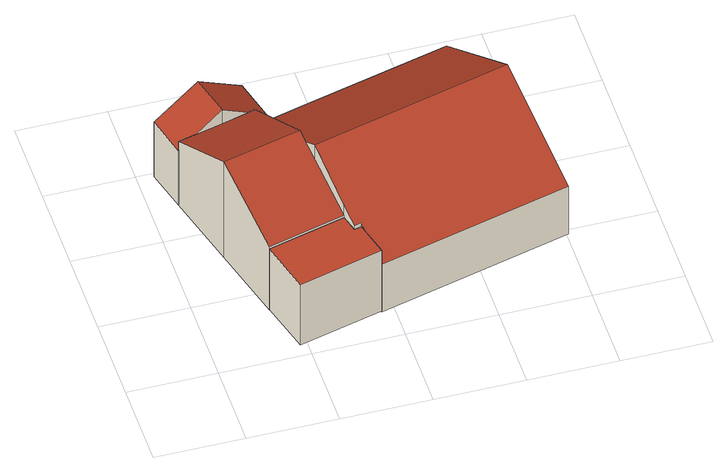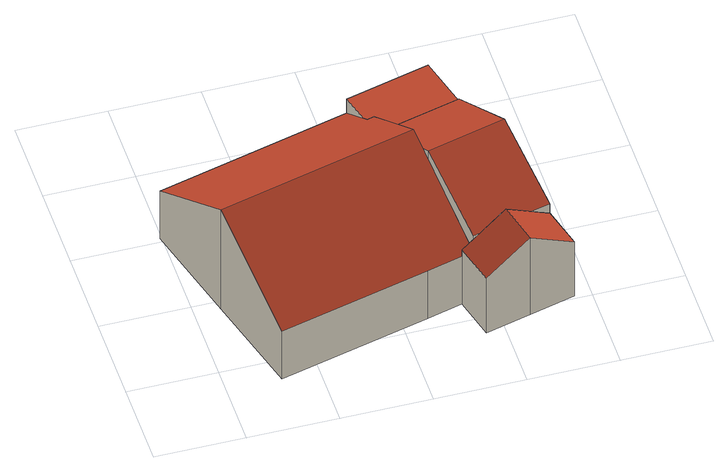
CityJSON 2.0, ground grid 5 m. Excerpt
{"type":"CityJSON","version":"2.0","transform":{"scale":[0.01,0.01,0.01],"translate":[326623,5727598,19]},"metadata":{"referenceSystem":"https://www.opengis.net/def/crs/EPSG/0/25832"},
"CityObjects":{
"building1":{"type":"Building","attributes":{"Geometrietyp2DReferenz":"3000","Gemeindeschluessel":"05170048","function":"51009_1610","roofType":"1000","measuredHeight":4.33},"geometry":[{"type":"Solid","lod":"2","boundaries":[[[[0,1,2,3]],[[4,5,1,0]],[[6,7,5,4]],[[8,9,7,6]],[[10,11,9,8]],[[3,2,11,10]],[[8,6,4,0,3,10]],[[1,5,7,9,11,2]]]],"semantics":{"surfaces":[{"type":"WallSurface"},{"type":"RoofSurface"},{"type":"GroundSurface"}],"values":[[0,0,0,0,0,0,1,2]]}}]},
"building2":{"type":"Building","attributes":{"Gemeindeschluessel":"05170048","Geometrietyp2DReferenz":"3000","function":"31001_1010"},"address":[{"country":"Germany","locality":"Wesel","thoroughfareNumber":"1a","thoroughfareName":"Westerheide"}],"children":["building2-1","building2-2","building2-3"]},
"building2-1":{"type":"BuildingPart","attributes":{"roofType":"3100","measuredHeight":7.11},"parents":["building2"],"geometry":[{"type":"MultiSurface","lod":"2","boundaries":[[[12,13,14,15]],[[16,17,13,12]],[[18,19,20,21]],[[22,23,19,18]],[[24,25,23,22]],[[26,27,25,24]],[[28,29,27,26]],[[15,14,29,28]],[[22,18,21,30,31,24]],[[16,12,15,28,26,24,31]],[[13,17,32,33,20,19,23,25,27,29,14]],[[16,31,34,35]],[[34,32,17,35]],[[31,36,34]],[[37,30,33,38]],[[34,36,37,38,32]],[[30,21,20,33]]],"semantics":{"surfaces":[{"type":"WallSurface"},{"type":"RoofSurface"},{"type":"GroundSurface"},{"type":"ClosureSurface"}],"values":[0,0,0,0,0,0,0,0,1,1,2,0,3,0,3,3,3]}}]},
"building2-2":{"type":"BuildingPart","attributes":{"roofType":"3100","measuredHeight":5.5},"parents":["building2"],"geometry":[{"type":"MultiSurface","lod":"2","boundaries":[[[39,40,41,42]],[[43,44,40,39]],[[45,20,44,43]],[[42,41,46,47]],[[42,47,48,39]],[[45,43,39,48]],[[40,44,20,49,46,41]],[[45,50,30,21]],[[48,51,52]],[[30,33,20,21]],[[30,50,52,51,49,33]],[[48,53,51]],[[51,53,47,46,49]]],"semantics":{"surfaces":[{"type":"WallSurface"},{"type":"RoofSurface"},{"type":"GroundSurface"},{"type":"ClosureSurface"}],"values":[0,0,0,0,1,1,2,0,0,3,3,0,3]}}]},
"building2-3":{"type":"BuildingPart","attributes":{"roofType":"3100","measuredHeight":6.87},"parents":["building2"],"geometry":[{"type":"MultiSurface","lod":"2","boundaries":[[[54,55,56,57]],[[58,46,55,54]],[[57,56,17,35]],[[59,58,54,60]],[[57,35,60,54]],[[55,46,33,38,17,56]],[[58,53,47]],[[59,50,52]],[[51,52,50,30,33,49]],[[47,53,51,49,46]],[[60,37,30,59]],[[30,37,38,33]],[[60,36,37]],[[34,35,17,32]],[[37,36,34,32,38]]],"semantics":{"surfaces":[{"type":"WallSurface"},{"type":"RoofSurface"},{"type":"GroundSurface"},{"type":"ClosureSurface"}],"values":[0,0,0,1,1,2,0,0,3,3,0,3,0,3,3]}}]}
},
"vertices":[
[837,380,466],[837,380,32],[812,479,32],[812,479,466],[877,390,466],[877,390,32],[928,191,466],[928,191,32],[456,70,466],[456,70,32],[379,368,466],[379,368,32],
[837,380,492],[837,380,25],[877,390,25],[877,390,492],[812,479,555],[812,479,25],[858,1421,366],[858,1421,25],[660,1369,25],[660,1369,366],[1703,1635,366],[1703,1635,25],[1857,1051,736],[1857,1051,25],[2011,468,366],[2011,468,25],[928,191,366],[928,191,25],[595,1353,366],[741,767,736],[741,767,25],[595,1353,25],[741,767,633],[812,479,481],[719,855,680],[704,916,641],[704,916,25],
[345,1543,575],[345,1543,25],[90,1479,25],[90,1479,414],[599,1608,414],[599,1608,25],[660,1369,414],[152,1240,25],[152,1240,414],[406,1305,575],[406,1305,25],[595,1353,455],[406,1305,481],[554,1342,481],[258,1267,481],
[265,804,712],[265,804,25],[379,368,25],[379,368,481],[152,1240,481],[595,1353,481],[704,916,712]
]}
